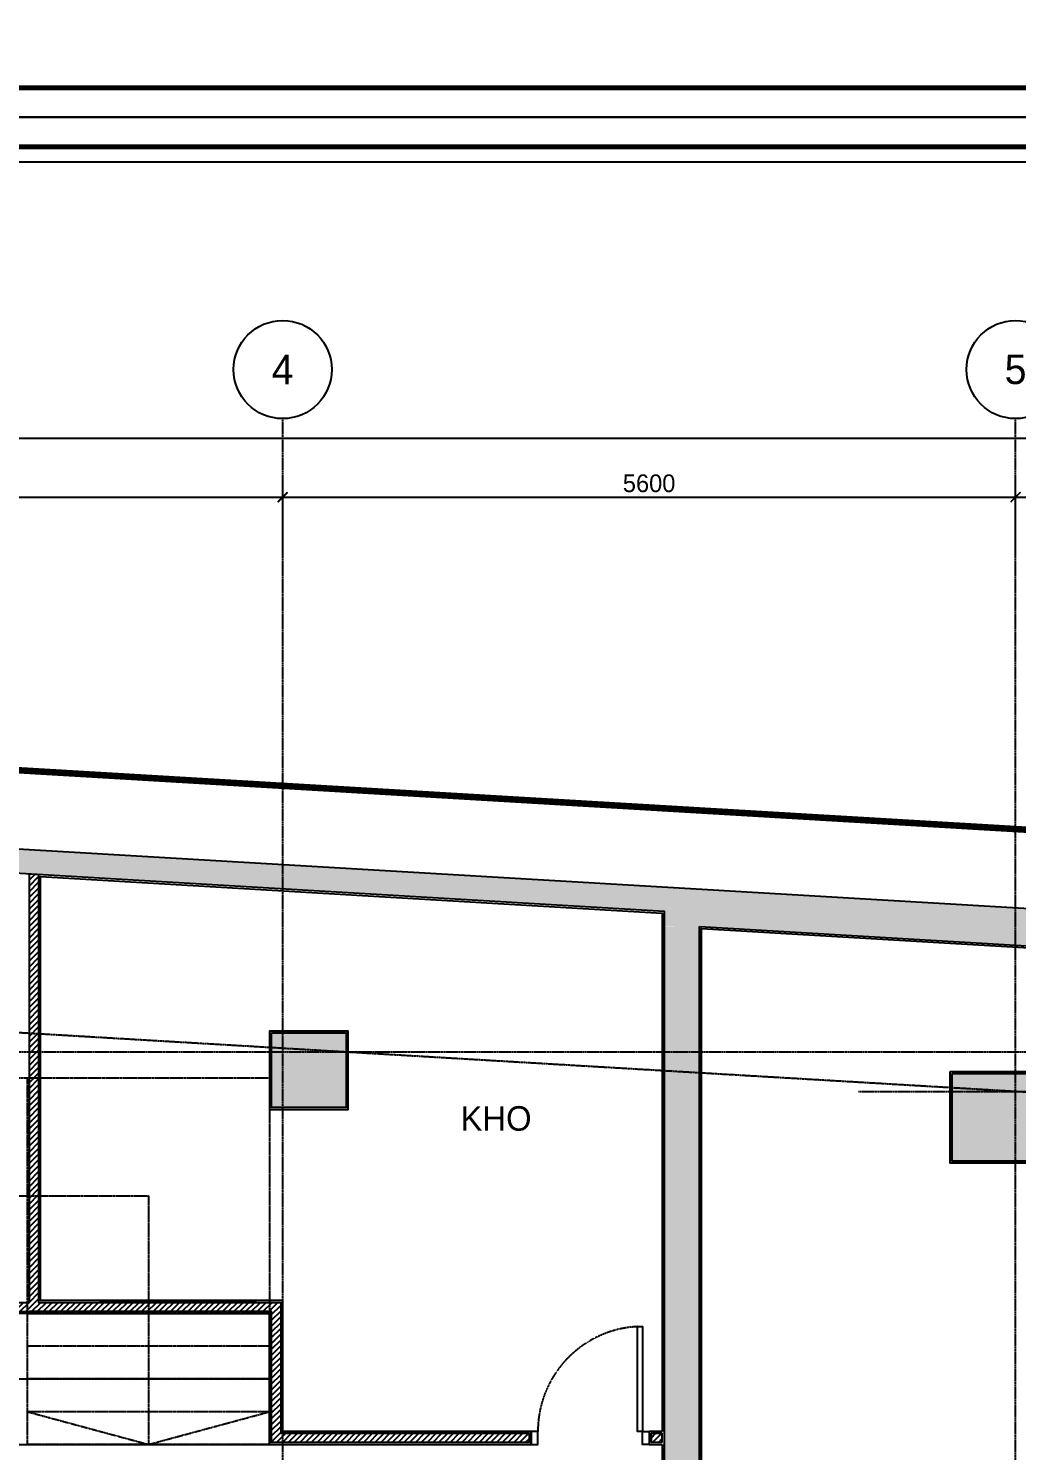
# Model space of a CAD drawing. Header units: inches. Extents: x 1721084 to 1854744, y 225101 to 488646.
# Drawn here: x 1828358 to 1835908, y 403914 to 414780 of the extents above; entities that cross this region are included whole.
import ezdxf
from ezdxf.enums import TextEntityAlignment as Align
from ezdxf.xclip import XClip

# ---------------------------------------------------------------- set-up
doc = ezdxf.new("R2010")
doc.units = ezdxf.units.IN
doc.header["$MEASUREMENT"] = 0
doc.header["$XCLIPFRAME"] = 0
for name, pattern in [('X-PL-BASE$0$X-GRID-BASE$0$CENTER2', [1.125, 0.75, -0.125, 0.125, -0.125]), ('X-PL-BASE$0$X-PL-BASE$0$DASHDOTX2', [2, 1, -0.5, 0, -0.5]), ('X-PL-BASE$0$X-PL-BASE$0$DASHEDX2', [1.5, 1, -0.5])]:
    doc.linetypes.add(name, pattern=pattern)
for name, color, linetype in [('A-ANNO-DIM 100', 252, 'Continuous'), ('X-PL-BASE$0$X-COLUM-BASE$0$A-FLOR-COLS-CONC', 250, 'Continuous'), ('X-PL-BASE$0$X-COLUM-BASE$0$A-FLOR-PATT', 250, 'Continuous'), ('X-PL-BASE$0$X-GRID-BASE$0$A-ANNO-DIM 75', 250, 'Continuous'), ('X-PL-BASE$0$X-GRID-BASE$0$A-GRID', 250, 'X-PL-BASE$0$X-GRID-BASE$0$CENTER2'), ('X-PL-BASE$0$X-GRID-BASE$0$A-GRID-SYMB', 250, 'Continuous'), ('X-PL-BASE$0$X-PL-BASE$0$A-ANNO-RNAM', 250, 'Continuous'), ('X-PL-BASE$0$X-PL-BASE$0$A-FLOR', 250, 'Continuous'), ('X-PL-BASE$0$X-PL-BASE$0$A-FLOR-COLS-CONC', 250, 'Continuous'), ('X-PL-BASE$0$X-PL-BASE$0$A-FLOR-DOOR', 250, 'Continuous'), ('X-PL-BASE$0$X-PL-BASE$0$A-FLOR-PATT', 250, 'Continuous'), ('X-PL-BASE$0$X-PL-BASE$0$A-FLOR-VOID', 250, 'X-PL-BASE$0$X-PL-BASE$0$DASHEDX2'), ('X-PL-BASE$0$X-PL-BASE$0$A-FLOR-WALL', 250, 'Continuous'), ('X-PL-BASE$0$X-PL-BASE$0$A-FLOR-WALL-FNSH', 250, 'Continuous'), ('X-PL-BASE$0$X-PL-BASE$0$A-XREF', 250, 'Continuous'), ('X-PL-BASE$0$X-PL-BASE$0$B-RanhHienTrang', 250, 'Continuous')]:
    doc.layers.add(name, color=color, linetype=linetype)
doc.styles.add('X-PL-BASE$0$X-GRID-BASE$0$HDUNGARC', font='vn_vni.shx')
doc.styles.add('X-PL-BASE$0$X-GRID-BASE$0$SYMBTEXT', font='VAVON_.TTF')
doc.styles.add('X-PL-BASE$0$X-PL-BASE$0$SYMBTEXT', font='VAVON_.TTF')
doc.dimstyles.new('X-PL-BASE$0$X-GRID-BASE$0$DIM-75', dxfattribs={"dimscale": 75, "dimtxt": 1.8, "dimasz": 1, "dimexe": 1, "dimexo": 1, "dimgap": 0.5, "dimtad": 1, "dimdec": 0, "dimzin": 0, "dimdsep": 46, "dimtxsty": 'X-PL-BASE$0$X-GRID-BASE$0$HDUNGARC', "dimblk": 'X-PL-BASE$0$X-GRID-BASE$0$_ArchTick', "dimcen": 2, "dimdle": 1, "dimclrd": 256, "dimclre": 9, "dimclrt": 3, "dimadec": 0, "dimazin": 0, "dimtfac": 1, "dimtdec": 0, "dimtix": 1, "dimtmove": 2, "dimatfit": 2, "dimfxl": 1, "dimtolj": 1, "dimtzin": 0, "dimarcsym": 2})

# ---------------------------------------------------------------- blocks, each defined once
blk = doc.blocks.new('*U89')
at = {"color": 0}
for points in [[(-850, 0), (-900, 0), (-900, 100.0000005904585), (-850, 100.0000005904585)], [(-50, 0), (0, 0), (0, 100.0000005904585), (-50, 100.0000005904585)]]:
    blk.add_lwpolyline(points, close=True, dxfattribs=at)
blk.add_lwpolyline([(-850, 0), (-810, 0), (-810, -800.0000044945625), (-850, -800.0000044945625)], close=True)
at = {"color": 8, "linetype": 'X-PL-BASE$0$X-PL-BASE$0$DASHEDX2'}
blk.add_arc((-851.8664152797273, 0.7730945218835501), 801.8667924517, 272.9928413351741, 359.9447600766766, dxfattribs=at)
blk = doc.blocks.new('X-PL-BASE$0$X-PL-BASE$0$thang 25 bac')
at = {"color": 0, "linetype": 'ByBlock'}
for points in [[(4350.000000000049, -2799.999999999967), (4350.000000000045, -1799.999999999967), (1849.999999999998, -1799.999999999967), (1849.999999999998, -2799.999999999967), (5.27507e-11, -2799.999999999967), (0, 0), (6199.999999999976, 0), (6199.999999999976, -2799.999999999967)], [(3600.000000000046, -1799.999999999967), (3600.000000000044, 0)], [(3850.000000000046, -1799.999999999967), (3850.000000000044, 0)], [(4100.000000000045, -1799.999999999967), (4100.000000000044, 0)], [(4350.000000000045, -1799.999999999967), (4350.000000000044, 0)], [(1850.000000000045, -1799.999999999968), (1850.000000000044, -1.819e-12)], [(2100.000000000045, -1799.999999999968), (2100.000000000044, -1.819e-12)], [(2350.000000000045, -1799.999999999968), (2350.000000000044, -1.819e-12)], [(2600.000000000046, -1799.999999999968), (2600.000000000044, -1.819e-12)], [(2850.000000000046, -1799.999999999968), (2850.000000000044, -1.819e-12)], [(3100.000000000046, -1799.999999999968), (3100.000000000044, -1.819e-12)], [(3350.000000000046, -1799.999999999968), (3350.000000000044, -1.819e-12)], [(1849.999999999998, -1799.999999999967), (0, -1799.999999999967)], [(3349.999999999999, -1799.999999999967), (3099.999999999998, -1799.999999999967)], [(6199.999999999976, -1799.999999999967), (4350.000000000049, -1799.999999999967)], [(1849.999999999998, -2049.999999999967), (0, -2049.999999999967)], [(6199.999999999976, -2049.999999999967), (4350.000000000049, -2049.999999999967)], [(1850, -2299.999999999967), (0, -2299.999999999967)], [(6199.999999999976, -2299.999999999967), (4350.000000000049, -2299.999999999967)], [(1850, -2549.999999999967), (0, -2549.999999999967)], [(6199.999999999976, -2549.999999999967), (4350.000000000049, -2549.999999999967)], [(6199.999999999976, -2799.999999999967), (4350.000000000049, -2799.999999999967)]]:
    blk.add_lwpolyline(points, dxfattribs=at)
blk = doc.blocks.new('X-PL-BASE$0$X-COLUM-BASE')
at = {"layer": 'X-PL-BASE$0$X-COLUM-BASE$0$A-FLOR-PATT'}
h = blk.add_hatch(dxfattribs=at)
h.set_pattern_fill('!BTCT', color=256, scale=25, pattern_type=2)
h.set_pattern_definition([(50, (0, -15), (179.3150456501883, -15.68803374564877), [18.75, -206.25]), (355, (0, -15), (-34.68783340325, 188.0480334250029), [15, -165]), (100.4514, (14.94292, -16.307335), (144.6273454285054, 172.3598855152384), [15.9350475, -175.285528]), (46.18420000000002, (0, 35), (266.8102621564111, -41.37975358225452), [28.125, -309.375]), (96.6356, (22.23418625, 31.55167325), (233.6656763871758, 243.5294677251104), [23.902572, -262.92825]), (351.1842000000001, (0, 35), (233.6654862834068, 243.5296502313311), [22.5, -247.5]), (21, (25, 22.5), (149.2267630296154, -100.6547226663347), [18.75, -206.25]), (326, (25, 22.5), (60.82883298039543, 181.2875112617133), [15, -165]), (71.45140000000002, (37.43555825, 14.1120985), (210.0556571453725, 80.6326241774881), [15.9350475, -175.285528]), (37.50000000000001, (0, -15), (3.039963829322667, 83.22346345782788), [0, -163, 0, -167.5, 0, -165.625]), (7.499999999999999, (0, -15), (65.76738436053715, 98.60292797059006), [0, -95.5, 0, -159.25, 0, -63.125]), (327.5, (-55.75, -15), (133.4556090431022, -5.638717933594937), [0, -62.5, 0, -195, 0, -258.75]), (317.5, (-80.75000000000001, -15), (145.7965423355966, 25.02624558307943), [0, -81.25, 0, -129.5, 0, -183.75]), (45, (0, -15), (-75.13009550107068, 75.13009550107068), []), (45, (0, 15.625), (-75.13009550107068, 75.13009550107068), [])])
h.paths.add_polyline_path([(385.0000000000147, 10964.99999999972), (385.0000000000147, 11334.99999999992), (15.00000000001461, 11334.99999999992), (15.00000000001461, 10964.99999999972)])
h.paths.add_polyline_path([(585.0000000000146, 5464.999999999593), (584.999919626765, 5934.999999999593), (14.99991962676503, 5934.999999999593), (15.00000000001455, 5464.999999999593)])
h.paths.add_polyline_path([(8214.999919626825, 5935.000000001644), (8214.999919626825, 5465.000000001644), (8784.999919626825, 5465.000000001644), (8784.999919626825, 5935.000000001644)])
h.paths.add_polyline_path([(14815.06726828431, -715.0000000004075), (14815.06726828432, -985.0000000001164), (15485.06726828432, -985.0000000000616), (15485.06726828431, -715.0000000003782)])
h.paths.add_polyline_path([(15014.99999999998, 3914.999999999798), (15399.99999999998, 3914.999999999832), (15399.99991962692, 4384.999999999636), (15014.99991962696, 4384.999999999616)])
h.paths.add_polyline_path([(19915.00000000001, 684.9999999998253), (19915.00000000001, 374.633291643343), (20699.99999999997, 374.633291643343), (20699.99999999997, 684.9999999998253)])
h.paths.add_polyline_path([(22516.01960487244, 4384.999999999824), (22513.98039512721, 3914.860741018177), (22883.98039512721, 3914.930370509001), (22886.01960487244, 4385.069629490648)])
h.paths.add_polyline_path([(25115.00174704491, 6115.024596866746), (25685.00174704485, 6115.024596866744), (25685.00174704485, 6585.024596866744), (25115.00174704491, 6585.024596866744)])
h.paths.add_polyline_path([(20784.99997990658, 10115.00000020512), (20785.00002009302, 10785.03046387434), (20215.00002009342, 10785.03046387434), (20214.99997990698, 10115.00000020512)])
h.paths.add_polyline_path([(4264.999919626794, 11634.54807101228), (4264.999919626794, 11215.34552865359), (4734.999919626794, 11215.34552865359), (4734.999919626795, 11634.54807101228)])
h.paths.add_polyline_path([(8414.996436279891, 10964.3381567663), (8784.996436279836, 10964.33815676632), (8784.989308839444, 11384.63675622747), (8414.989308839393, 11384.63675622747)])
h.paths.add_polyline_path([(15014.99999997836, 10524.99999987148), (15585.00000000885, 10524.99999987147), (15584.99999999154, 11094.72734024336), (15014.99999996104, 11094.72734024338)])
h.paths.add_polyline_path([(25115.00174704491, 9915.024596866104), (25685.00174704485, 9915.024596866104), (25685.00174704486, 10385.0245968661), (25115.00174704491, 10385.0245968661)])
h.paths.add_polyline_path([(20214.99997990689, 3914.999999999825), (20784.99997990689, 3914.999999999826), (20785.00002009352, 4384.999999999824), (20215.00002009352, 4384.999999999824)])
h.paths.add_polyline_path([(8415.000000000016, -985.0000000002176), (8785.00000000003, -985.0000000002043), (8785.00000000003, -614.9999999568681), (8415.000000000027, -614.9999999568681)])
h.paths.add_polyline_path([(4264.999919626759, -985.0000000001164), (4734.999919626761, -985.0000000002547), (4735.000000000133, -615.0000000005311), (4265.000000000132, -615.0000000003928)])
at = {"layer": 'X-PL-BASE$0$X-COLUM-BASE$0$A-FLOR-COLS-CONC'}
for points in [[(15014.99999996557, 11094.72734024341), (15585.00000000019, 11094.72734024341), (15585.00000000019, 10524.99999987148), (15014.99999996557, 10524.99999987148)], [(20215.00002009342, 10785.03046387434), (20785.00002009302, 10785.03046387434), (20784.99997990657, 10115.00000020512), (20214.99997990698, 10115.00000020512)]]:
    blk.add_lwpolyline(points, close=True, dxfattribs=at)
blk = doc.blocks.new('X-PL-BASE$0$X-GRID-BASE$0$SYMB-GRID')
blk.add_circle((0, 0), 5)
at = {"color": 2, "style": 'X-PL-BASE$0$X-GRID-BASE$0$SYMBTEXT', "flags": 4}
blk.add_attdef('NUM', text='', height=3, dxfattribs=at).set_placement((0, 0), align=Align.MIDDLE)
blk = doc.blocks.new('X-PL-BASE$0$X-GRID-BASE$0$_ArchTick')
at = {"color": 0, "linetype": 'ByBlock', "const_width": 0.15}
blk.add_lwpolyline([(-0.5000000000000018, -0.4822552045807244), (0.5, 0.5177447954192829)], dxfattribs=at)
blk = doc.blocks.new('*D185')
at = {"layer": 'Defpoints', "color": 0, "transparency": 16777216}
for p in [(15100.00000000002, 15188.19757388748), (8700.000000000022, 14738.19757388748), (15100.00000000002, 14738.19757388748)]:
    blk.add_point(p, dxfattribs=at)
at = {"layer": 'X-PL-BASE$0$X-GRID-BASE$0$A-ANNO-DIM 75', "color": 9, "lineweight": -2, "transparency": 16777216}
for p, q in [((8700.000000000022, 14813.19757388748), (8700.000000000022, 15263.19757388748)), ((15100.00000000002, 14813.19757388748), (15100.00000000002, 15263.19757388748))]:
    blk.add_line(p, q, dxfattribs=at)
at = {"layer": 'X-PL-BASE$0$X-GRID-BASE$0$A-ANNO-DIM 75', "lineweight": -2, "transparency": 16777216}
blk.add_line((8625.00000000002, 15188.19757388748), (15175.00000000002, 15188.19757388748), dxfattribs=at)
at = {"layer": 'X-PL-BASE$0$X-GRID-BASE$0$A-ANNO-DIM 75', "lineweight": -2, "transparency": 16777216, "xscale": 75, "yscale": 75, "zscale": 75, "rotation": 180}
blk.add_blockref('X-PL-BASE$0$X-GRID-BASE$0$_ArchTick', (8700.000000000022, 15188.19757388748), dxfattribs=at)
at = {"layer": 'X-PL-BASE$0$X-GRID-BASE$0$A-ANNO-DIM 75', "lineweight": -2, "transparency": 16777216, "xscale": 75, "yscale": 75, "zscale": 75}
blk.add_blockref('X-PL-BASE$0$X-GRID-BASE$0$_ArchTick', (15100.00000000002, 15188.19757388748), dxfattribs=at)
at = {"layer": 'X-PL-BASE$0$X-GRID-BASE$0$A-ANNO-DIM 75', "color": 3, "transparency": 16777216, "insert": (11900.00000000002, 15293.19757388748), "char_height": 135, "attachment_point": 5, "style": 'X-PL-BASE$0$X-GRID-BASE$0$HDUNGARC'}
blk.add_mtext('\\A1;6400', dxfattribs=at)
blk = doc.blocks.new('*D186')
at = {"layer": 'Defpoints', "color": 0, "transparency": 16777216}
for p in [(20699.99999999995, 15188.19757388748), (15100.00000000002, 14738.19757388748), (20699.99999999995, 14738.19757388748)]:
    blk.add_point(p, dxfattribs=at)
at = {"layer": 'X-PL-BASE$0$X-GRID-BASE$0$A-ANNO-DIM 75', "color": 9, "lineweight": -2, "transparency": 16777216}
for p, q in [((15100.00000000002, 14813.19757388748), (15100.00000000002, 15263.19757388748)), ((20699.99999999995, 14813.19757388748), (20699.99999999995, 15263.19757388748))]:
    blk.add_line(p, q, dxfattribs=at)
at = {"layer": 'X-PL-BASE$0$X-GRID-BASE$0$A-ANNO-DIM 75', "lineweight": -2, "transparency": 16777216}
blk.add_line((15025.00000000002, 15188.19757388748), (20774.99999999995, 15188.19757388748), dxfattribs=at)
at = {"layer": 'X-PL-BASE$0$X-GRID-BASE$0$A-ANNO-DIM 75', "lineweight": -2, "transparency": 16777216, "xscale": 75, "yscale": 75, "zscale": 75, "rotation": 180}
blk.add_blockref('X-PL-BASE$0$X-GRID-BASE$0$_ArchTick', (15100.00000000002, 15188.19757388748), dxfattribs=at)
at = {"layer": 'X-PL-BASE$0$X-GRID-BASE$0$A-ANNO-DIM 75', "lineweight": -2, "transparency": 16777216, "xscale": 75, "yscale": 75, "zscale": 75}
blk.add_blockref('X-PL-BASE$0$X-GRID-BASE$0$_ArchTick', (20699.99999999995, 15188.19757388748), dxfattribs=at)
at = {"layer": 'X-PL-BASE$0$X-GRID-BASE$0$A-ANNO-DIM 75', "color": 3, "transparency": 16777216, "insert": (17899.99999999999, 15293.19757388748), "char_height": 135, "attachment_point": 5, "style": 'X-PL-BASE$0$X-GRID-BASE$0$HDUNGARC'}
blk.add_mtext('\\A1;5600', dxfattribs=at)
blk = doc.blocks.new('*D187')
at = {"layer": 'Defpoints', "color": 0, "transparency": 16777216}
for p in [(25599.99999999993, 15188.19757388748), (20699.99999999995, 14738.19757388748), (25599.99999999993, 14738.19757388748)]:
    blk.add_point(p, dxfattribs=at)
at = {"layer": 'X-PL-BASE$0$X-GRID-BASE$0$A-ANNO-DIM 75', "color": 9, "lineweight": -2, "transparency": 16777216}
for p, q in [((20699.99999999995, 14813.19757388748), (20699.99999999995, 15263.19757388748)), ((25599.99999999993, 14813.19757388748), (25599.99999999993, 15263.19757388748))]:
    blk.add_line(p, q, dxfattribs=at)
at = {"layer": 'X-PL-BASE$0$X-GRID-BASE$0$A-ANNO-DIM 75', "lineweight": -2, "transparency": 16777216}
blk.add_line((20624.99999999996, 15188.19757388748), (25674.99999999994, 15188.19757388748), dxfattribs=at)
at = {"layer": 'X-PL-BASE$0$X-GRID-BASE$0$A-ANNO-DIM 75', "lineweight": -2, "transparency": 16777216, "xscale": 75, "yscale": 75, "zscale": 75, "rotation": 180}
blk.add_blockref('X-PL-BASE$0$X-GRID-BASE$0$_ArchTick', (20699.99999999995, 15188.19757388748), dxfattribs=at)
at = {"layer": 'X-PL-BASE$0$X-GRID-BASE$0$A-ANNO-DIM 75', "lineweight": -2, "transparency": 16777216, "xscale": 75, "yscale": 75, "zscale": 75}
blk.add_blockref('X-PL-BASE$0$X-GRID-BASE$0$_ArchTick', (25599.99999999993, 15188.19757388748), dxfattribs=at)
at = {"layer": 'X-PL-BASE$0$X-GRID-BASE$0$A-ANNO-DIM 75', "color": 3, "transparency": 16777216, "insert": (23149.99999999994, 15293.19757388748), "char_height": 135, "attachment_point": 5, "style": 'X-PL-BASE$0$X-GRID-BASE$0$HDUNGARC'}
blk.add_mtext('\\A1;4900', dxfattribs=at)
blk = doc.blocks.new('*D188')
at = {"layer": 'Defpoints', "color": 0, "transparency": 16777216}
for p in [(25599.99999999993, 15638.19757388748), (5.3674e-12, 14738.19757388748), (25599.99999999993, 14738.19757388748)]:
    blk.add_point(p, dxfattribs=at)
at = {"layer": 'X-PL-BASE$0$X-GRID-BASE$0$A-ANNO-DIM 75', "color": 9, "lineweight": -2, "transparency": 16777216}
for p, q in [((5.372e-12, 14813.19757388748), (5.4271e-12, 15713.19757388748)), ((25599.99999999993, 14813.19757388748), (25599.99999999993, 15713.19757388748))]:
    blk.add_line(p, q, dxfattribs=at)
at = {"layer": 'X-PL-BASE$0$X-GRID-BASE$0$A-ANNO-DIM 75', "lineweight": -2, "transparency": 16777216}
blk.add_line((-74.99999999999456, 15638.19757388748), (25674.99999999994, 15638.19757388748), dxfattribs=at)
at = {"layer": 'X-PL-BASE$0$X-GRID-BASE$0$A-ANNO-DIM 75', "lineweight": -2, "transparency": 16777216, "xscale": 75, "yscale": 75, "zscale": 75, "rotation": 180}
blk.add_blockref('X-PL-BASE$0$X-GRID-BASE$0$_ArchTick', (5.4225e-12, 15638.19757388748), dxfattribs=at)
at = {"layer": 'X-PL-BASE$0$X-GRID-BASE$0$A-ANNO-DIM 75', "lineweight": -2, "transparency": 16777216, "xscale": 75, "yscale": 75, "zscale": 75}
blk.add_blockref('X-PL-BASE$0$X-GRID-BASE$0$_ArchTick', (25599.99999999993, 15638.19757388748), dxfattribs=at)
at = {"layer": 'X-PL-BASE$0$X-GRID-BASE$0$A-ANNO-DIM 75', "color": 3, "transparency": 16777216, "insert": (12799.99999999997, 15743.19757388748), "char_height": 135, "attachment_point": 5, "style": 'X-PL-BASE$0$X-GRID-BASE$0$HDUNGARC'}
blk.add_mtext('\\A1;25600', dxfattribs=at)
blk = doc.blocks.new('X-PL-BASE$0$X-PL-BASE$0$RANH DAT')
at = {"color": 20, "linetype": 'X-PL-BASE$0$X-PL-BASE$0$DASHDOTX2', "ltscale": 4, "const_width": 50}
blk.add_lwpolyline([(-11627.29456309721, -102.3376698006832), (-11627.29456309721, -102.3376698006832), (-2.910383e-10, 1.164153e-10), (992.3107898987656, 14373.5282487044), (-5110.730678946215, 14733.68764396724), (-10633.96828031746, 15059.63101499682), (-41580.12939057983, 16885.85990410079), (-41827.60296804322, -102.3376699942382), (-17866.78343735436, -102.337669765111), (-11627.29456321617, -102.3376697921485)], dxfattribs=at)
blk = doc.blocks.new('I.A.M TITLEBLOCK - A2 -H')
at = {"const_width": 0.5}
blk.add_lwpolyline([(5, 2.999999999999972), (591.9999999999998, 2.999999999999886), (589.9999999999998, 417), (5, 417.0000000000002)], close=True, dxfattribs=at)
at = {"layer": 'Defpoints'}
blk.add_lwpolyline([(0, 420), (593.9999999999998, 420), (593.9999999999998, 0), (0, 0)], close=True, dxfattribs=at)
blk = doc.blocks.new('X-PL-BASE$0$X-GRID-BASE')
at = {"layer": 'X-PL-BASE$0$X-GRID-BASE$0$A-GRID', "ltscale": 8}
for p, q in [((15100.00000000003, -5250.000000207478), (15100.00000000002, 15788.19757388748)), ((20700.00000000004, -5250.000000207478), (20699.99999999994, 15788.19757388748))]:
    blk.add_line(p, q, dxfattribs=at)
for points in [[(-1999.999999999997, 11988.03441511457), (27299.99999999995, 10258.95059563551)], [(9937.806354413664, 10950.00000000012), (9937.806354413664, 10950.00000000012), (32399.78230564013, 10950.00000000021), (32399.7823056467, 11397.46210717754)], [(19500.00000000011, 10647.46210714397), (32399.78230561274, 10647.4621071436)]]:
    blk.add_lwpolyline(points, dxfattribs=at)
at = {"layer": 'X-PL-BASE$0$X-GRID-BASE$0$A-GRID-SYMB'}
ref = blk.add_blockref('X-PL-BASE$0$X-GRID-BASE$0$SYMB-GRID', (15099.99999999993, 16163.19757388747), dxfattribs=dict(at, xscale=75, yscale=75, zscale=75))
ref.add_attrib('NUM', '4', dxfattribs={"layer": '0', "color": 2, "height": 224.9999999999999, "style": 'X-PL-BASE$0$X-GRID-BASE$0$SYMBTEXT'}).set_placement((15099.99999999993, 16163.19757388747), align=Align.MIDDLE)
ref = blk.add_blockref('X-PL-BASE$0$X-GRID-BASE$0$SYMB-GRID', (20699.99999999993, 16163.19757388746), dxfattribs=dict(at, xscale=75, yscale=75, zscale=75))
ref.add_attrib('NUM', '5', dxfattribs={"layer": '0', "color": 2, "height": 224.9999999999999, "style": 'X-PL-BASE$0$X-GRID-BASE$0$SYMBTEXT'}).set_placement((20699.99999999993, 16163.19757388746), align=Align.MIDDLE)
at = {"layer": 'X-PL-BASE$0$X-GRID-BASE$0$A-ANNO-DIM 75'}
for base, p1, p2, picture, middle in [((25599.99999999993, 15638.19757388748), (5.3674e-12, 14738.19757388748), (25599.99999999993, 14738.19757388748), '*D188', (12799.99999999997, 15743.19757388748)), ((15100.00000000002, 15188.19757388748), (8700.000000000022, 14738.19757388748), (15100.00000000002, 14738.19757388748), '*D185', (11900.00000000002, 15293.19757388748)), ((20699.99999999995, 15188.19757388748), (15100.00000000002, 14738.19757388748), (20699.99999999995, 14738.19757388748), '*D186', (17899.99999999999, 15293.19757388748)), ((25599.99999999993, 15188.19757388748), (20699.99999999995, 14738.19757388748), (25599.99999999993, 14738.19757388748), '*D187', (23149.99999999994, 15293.19757388748))]:
    dim = blk.add_linear_dim(base=base, p1=p1, p2=p2, dimstyle='X-PL-BASE$0$X-GRID-BASE$0$DIM-75', dxfattribs=at)
    dim.commit()
    dim.dimension.update_dxf_attribs({"geometry": picture, "text_midpoint": middle})
blk = doc.blocks.new('X-PL-BASE')
at = {"layer": 'X-PL-BASE$0$X-PL-BASE$0$A-FLOR-PATT'}
h = blk.add_hatch(dxfattribs=at)
h.set_pattern_fill('!BTCT', color=250, scale=25, pattern_type=2)
h.set_pattern_definition([(50, (0, 0), (179.3150456501883, -15.68803374564877), [18.75, -206.25]), (355, (0, 0), (-34.68783340325, 188.0480334250029), [15, -165]), (100.4514, (14.94292, -1.307334999999999), (144.6273454285054, 172.3598855152384), [15.9350475, -175.285528]), (46.18420000000002, (0, 50), (266.8102621564111, -41.37975358225452), [28.125, -309.375]), (96.6356, (22.23418625, 46.55167324999999), (233.6656763871758, 243.5294677251104), [23.902572, -262.92825]), (351.1842000000001, (0, 50), (233.6654862834068, 243.5296502313311), [22.5, -247.5]), (21, (25, 37.5), (149.2267630296154, -100.6547226663347), [18.75, -206.25]), (326, (25, 37.5), (60.82883298039543, 181.2875112617133), [15, -165]), (71.45140000000002, (37.43555825, 29.1120985), (210.0556571453725, 80.6326241774881), [15.9350475, -175.285528]), (37.50000000000001, (0, 0), (3.039963829322667, 83.22346345782788), [0, -163, 0, -167.5, 0, -165.625]), (7.499999999999999, (0, 0), (65.76738436053715, 98.60292797059006), [0, -95.5, 0, -159.25, 0, -63.125]), (327.5, (-55.75, 0), (133.4556090431022, -5.638717933594937), [0, -62.5, 0, -195, 0, -258.75]), (317.5, (-80.75000000000001, 0), (145.7965423355966, 25.02624558307943), [0, -81.25, 0, -129.5, 0, -183.75]), (45, (0, 0), (-75.13009550107068, 75.13009550107068), []), (45, (0, 30.625), (-75.13009550107068, 75.13009550107068), [])])
h.paths.add_polyline_path([(31299.4674331219, 9325.873454918243), (31299.4674331219, 11425.36528891014), (-1952.551098114065, 13387.66997175579), (-2182.536130408709, -2399.999999938292), (20699.99999999997, -2399.999999938295), (20699.99999999997, 374.6332916433439), (20514.99999999997, 374.633291643343), (20514.99999999997, -2214.999999938293), (-1979.819944848707, -2214.999999938292), (-1755.39901781148, 13190.71356087364), (18014.99999999963, 12024.00103369474), (18014.99999999969, 11907.8935208334), (18284.99999999963, 11907.8935208334), (25315.00000005006, 11493.03143035474), (25315.00000005006, 10385.0245968661), (25585.00000005004, 10385.0245968661), (25585.00000005004, 11477.09789345169), (31014.46743312191, 11156.68819082667), (31014.46743312191, 9431.470602636682), (27830.7890241758, 5725.000000000164), (25585.00000005004, 5725.000000000164), (25585.00000005004, 6115.024596866744), (25315.00000005005, 6115.024596866744), (25315.00000005005, 4199.999999999879), (22885.00000060804, 4200.087380677866), (22884.99999490906, 3914.860741018177), (25585.00000005004, 3914.860741018177), (25585.00000005004, 5440.000000000165), (27961.69067872937, 5440.000000000165)])
h.paths.add_polyline_path([(25585.00000005004, 9915.024596866104), (25315.00000005005, 9915.024596866104), (25315.00000005005, 6585.024596866744), (25585.00000005004, 6585.024596866744)], flags=17)
h.paths.add_polyline_path([(18284.99999999981, 7985.000000064504), (18284.99999999981, 11908.82442799646), (18014.99999999982, 11906.96261367034), (18014.99999999982, 7713.13818573838), (18014.99999999991, 7715.000000064304), (18015.00000000016, 3914.999999999826), (20214.99999572503, 3914.999811892192), (20214.99999572503, 4199.999999999827), (18285.00000000014, 4199.999999999879)], flags=17)
h.paths.add_polyline_path([(22514.99999999983, 4199.999999999879), (20784.99999209113, 4199.999991449533), (20784.99999209113, 3914.999999999879), (22514.99999999983, 3914.999999999879)], flags=17)
h.paths.add_polyline_path([(20699.99999999996, 3914.999999999879), (20514.99999999996, 3914.999999999825), (20514.99999999996, 684.9999999998253), (20699.99999999997, 685.0000000000252)], flags=17)
h = blk.add_hatch(dxfattribs=at)
h.set_pattern_fill('ANSI31', color=250, scale=250)
h.set_pattern_definition([(45, (0, 0), (-22.09708691207961, 22.09708691207961), [])])
h.paths.add_polyline_path([(17999.99999999989, 8035.000000064345), (17914.99999999982, 8035.000000064339), (17914.99999999982, 7965.00000006434), (17999.99999999982, 7965.000000064345)])
h.paths.add_polyline_path([(10911.80555553432, 9034.999999927197), (10902.08333331278, 8964.999999917703), (13165.0000000003, 8964.999998567753), (15015.00000000016, 8965.000000481663), (15015.00000000015, 7965.00000006415), (16984.99999999982, 7965.000000064279), (16984.99999999982, 8035.000000064279), (15085.00000000015, 8035.000000064157), (15085.00000000016, 9035.00000041687), (13235.0000000003, 9035.00000081696), (13235.0000000003, 12306.08364997832), (13165.0000000003, 12310.21456695318), (13165.0000000003, 9034.999998554173)])
at = {"layer": 'Defpoints', "color": 5}
blk.add_lwpolyline([(34696.32145598597, -12850.40767212701), (-4378.678544014038, -12850.40767212701), (-4378.678544014038, 17749.59232787299), (34696.32145598597, 17749.59232787299)], close=True, dxfattribs=at)
blk.add_lwpolyline([(34696.32145598597, -12850.40767212701), (-4378.678544014038, -12850.40767212701), (-4378.678544014038, 17749.59232787299), (34696.32145598597, 17749.59232787299)], close=True, dxfattribs=at)
at = {"layer": 'X-PL-BASE$0$X-PL-BASE$0$A-FLOR'}
blk.add_lwpolyline([(15000.00000000016, 10509.99999987147), (15600.00000000002, 10509.99999987147), (15600.00000000002, 11108.38366204872), (15000.00000000016, 11108.38366204872)], close=True, dxfattribs=at)
for points in [[(13999.9999999656, 9049.999999496602), (14899.99999996557, 9050.000000654765)], [(10650.00000000019, 7950.000000064303), (15000.00000000017, 7950.000000064303), (15000.00000000016, 8950.000000064303)], [(10650.00000000019, 8450.000000064303), (15000.00000000016, 8450.000000064303)]]:
    blk.add_lwpolyline(points, dxfattribs=at)
at = {"layer": 'X-PL-BASE$0$X-PL-BASE$0$A-FLOR-COLS-CONC'}
for points in [[(-1952.551098114066, 13387.66997175579), (31299.4674331219, 11425.36528891014)], [(-1755.39901781148, 13190.71356087364), (18014.99999999963, 12024.00103369474), (18015.00000000016, 3914.999999999826), (20214.99999572503, 3914.999811892192), (20214.99999572503, 4199.999999999827), (18285.00000000014, 4199.999999999879), (18284.99999999963, 11907.8935208334)], [(18284.99999999963, 11907.8935208334), (25315.00000005006, 11493.03143035474)]]:
    blk.add_lwpolyline(points, dxfattribs=at)
at = {"layer": 'X-PL-BASE$0$X-PL-BASE$0$A-FLOR-VOID', "color": 8, "linetype": 'X-PL-BASE$0$X-PL-BASE$0$DASHEDX2'}
for points in [[(11400.00000000023, 9850.000000064283), (14075.0000000002, 9850.000000064283), (14075.0000000002, 7950.000000064303)], [(15000.00000000016, 8950.000000064303), (15000.00000000016, 7950.000000064306)], [(13150.00000000023, 8200.000000064303), (14075.0000000002, 7950.000000064303), (15000.00000000016, 8200.000000064303)]]:
    blk.add_lwpolyline(points, dxfattribs=at)
at = {"layer": 'X-PL-BASE$0$X-PL-BASE$0$A-FLOR-WALL'}
for points in [[(13165.0000000003, 9034.999998554173), (13165.0000000003, 12310.21456695318), (13235.0000000003, 12306.08364997832), (13235.0000000003, 9035.00000081696), (15085.00000000016, 9035.00000041687), (15085.00000000016, 8035.000000064157), (16984.99999999983, 8035.000000064279)], [(10911.80555553432, 9034.999999927197), (13165.0000000003, 9034.999998554173)], [(10902.08333331278, 8964.999999917703), (13165.0000000003, 8964.999998567753)], [(16984.99999999983, 7965.000000064279), (15015.00000000016, 7965.00000006415), (15015.00000000016, 8965.000000481663), (13165.0000000003, 8965.0000012438)], [(16984.99999999983, 7965.000000064279), (16984.99999999983, 8035.000000064279)], [(17914.99999999983, 8035.000000064339), (17999.9999999999, 8035.000000064345)], [(17914.99999999983, 8035.000000064339), (17914.99999999983, 7965.00000006434)], [(17999.99999999991, 7965.000000064345), (17914.99999999983, 7965.00000006434)], [(17999.99999999983, 7965.000000064345), (17999.9999999999, 8035.000000064345)]]:
    blk.add_lwpolyline(points, dxfattribs=at)
at = {"layer": 'X-PL-BASE$0$X-PL-BASE$0$A-FLOR-WALL-FNSH'}
blk.add_line((13699.99999996575, 9050.000000816965), (13999.9999999656, 9050.000000677934), dxfattribs=at)
for points in [[(16999.99999999983, 8050.000000064279), (15100.00000000016, 8050.000000064158), (15100.00000000016, 9050.00000041687), (13250.0000000003, 9050.000000816965), (13250.0000000003, 12290.17235708996), (17999.99999999983, 12009.8601337956), (17999.99999999983, 8049.999965910016)], [(25100.00174704491, 6100.024596866744), (25300.00000005005, 6100.024596866744), (25300.00000005005, 4215.000498390858), (22899.99999976021, 4215.086882666775), (22899.98400116361, 4400.044220094422), (22499.99199785686, 4400.044222153398), (22500.00800214279, 4214.999999999879), (20799.99998332703, 4214.999992732084), (20800.00004360698, 4399.999992732032), (20200.0000393318, 4400.000007267618), (20199.99997905185, 4215.000007267669), (18300.00000000014, 4214.999999999879), (18299.99999999963, 11891.98222794505), (25300.00000005006, 11478.89053045561)], [(13150.0000000003, 8950.000001222465), (15000.00000000016, 8950.000000491198), (15000.00000000016, 7950.000000064151), (16999.99999999983, 7950.000000064279)], [(16999.99999999983, 7950.000000064279), (16999.99999999983, 8050.000000064279)], [(17999.9999999999, 8050.000000064343), (17899.99999999983, 8050.000000064339)], [(17899.99999999983, 8050.000000064339), (17899.99999999983, 7950.000000064339)], [(17999.99999999983, 7950.000000064346), (18000.00000000012, 4399.999999999433), (17400.00000000006, 4399.999999999433), (17400.00000000006, 4099.999999999629), (18000.00000000014, 4099.999999999629), (18000.00000000017, 3899.999999999825), (20499.99999999996, 3899.999999999824), (20499.99999999996, 699.9999999998257)], [(17899.99999999983, 7950.000000064339), (17999.99999999991, 7950.000000064346)]]:
    blk.add_lwpolyline(points, dxfattribs=at)
blk.add_lwpolyline([(20199.99997990698, 10800.03046387434), (20799.99997990658, 10800.03046387434), (20799.99997990658, 10100.00000020512), (20199.99997990698, 10100.00000020512)], close=True, dxfattribs=at)
at = {"layer": 'X-PL-BASE$0$X-PL-BASE$0$A-FLOR-DOOR', "rotation": 180}
blk.add_blockref('*U89', (16999.99999999983, 8049.999999030219), dxfattribs=at)
at = {"layer": 'X-PL-BASE$0$X-PL-BASE$0$A-FLOR-VOID', "color": 8, "linetype": 'X-PL-BASE$0$X-PL-BASE$0$DASHEDX2'}
blk.add_blockref('X-PL-BASE$0$X-PL-BASE$0$thang 25 bac', (8800.00000000019, 10750.00000006427), dxfattribs=at)
at = {"layer": 'X-PL-BASE$0$X-PL-BASE$0$A-XREF', "color": 250}
blk.add_blockref('X-PL-BASE$0$X-GRID-BASE', (0, 0), dxfattribs=at)
at = {"layer": 'X-PL-BASE$0$X-PL-BASE$0$A-XREF'}
blk.add_blockref('X-PL-BASE$0$X-COLUM-BASE', (0, 0), dxfattribs=at)
at = {"layer": 'X-PL-BASE$0$X-PL-BASE$0$B-RanhHienTrang'}
blk.add_blockref('X-PL-BASE$0$X-PL-BASE$0$RANH DAT', (39636.32640790709, -2897.662330001818), dxfattribs=at)
at = {"layer": 'X-PL-BASE$0$X-PL-BASE$0$A-ANNO-RNAM', "insert": (16730.4270087315, 10439.59910598611), "char_height": 187.5, "width": 3663.529408490572, "attachment_point": 5, "style": 'X-PL-BASE$0$X-PL-BASE$0$SYMBTEXT'}
blk.add_mtext('KHO', dxfattribs=at)

msp = doc.modelspace()

# ---------------------------------------------------------------- block references
ref = msp.add_blockref('X-PL-BASE', (1815200.38168202, 396010.5894645699))
XClip(ref).set_block_clipping_path([(-4378.678544014081, -12850.40767212701), (34696.321455986006, 17749.59232787299)])
at = {"layer": 'A-ANNO-DIM 100', "xscale": 75, "yscale": 75, "zscale": 75}
msp.add_blockref('I.A.M TITLEBLOCK - A2 -H', (1810183.5, 414101), dxfattribs=at)

# ---------------------------------------------------------------- next in the draw order: block references
msp.add_blockref('I.A.M TITLEBLOCK - A2 -H', (1810183.5, 382601), dxfattribs=at)

doc.saveas('drawing.dxf')
